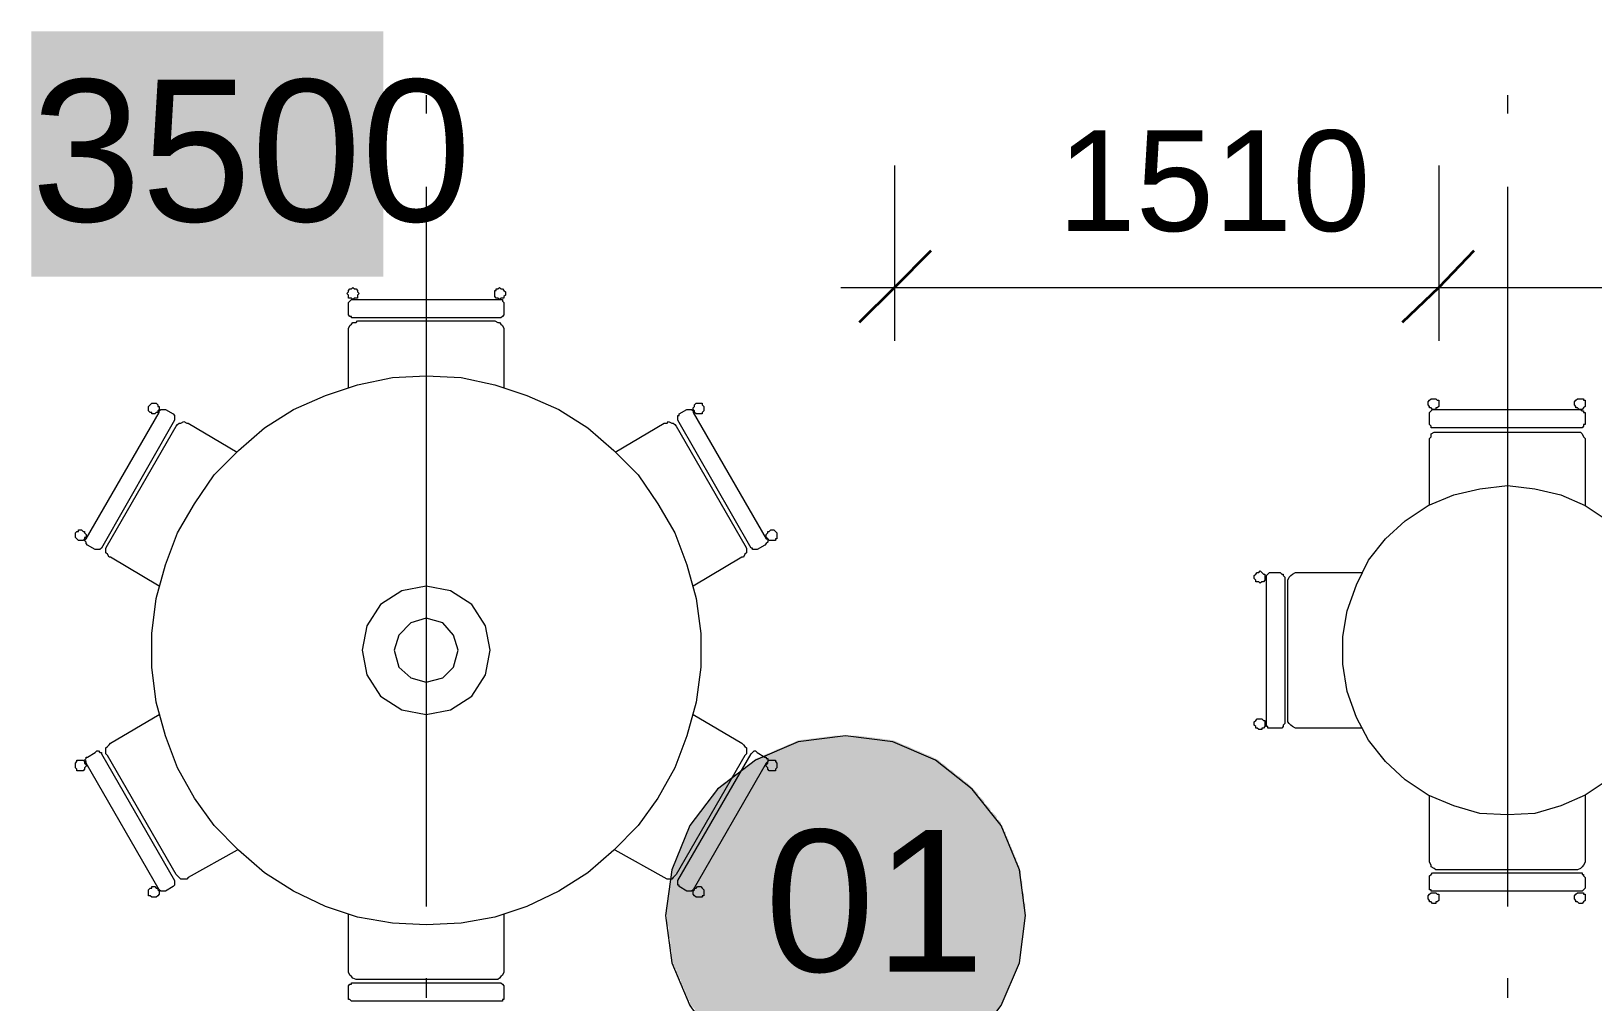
# Model space of a CAD drawing. Header units: millimetres. Extents: x -6983 to 114033, y -5968 to 36007.
# Drawn here: x 16048 to 20381, y 12495 to 15189 of the extents above; entities that cross this region are included whole.
import ezdxf

# ---------------------------------------------------------------- set-up
doc = ezdxf.new("R2010")
doc.units = ezdxf.units.MM
doc.layers.add('PDF _Геометрия', color=7, linetype='Continuous')
doc.layers.add('PDF _Текст', color=7, linetype='Continuous')
doc.layers.add('PDF _Сплошная заливка', color=7, linetype='Continuous', true_color=0xffffff)
doc.styles.add('PDF Arial', font='arial.ttf')

msp = doc.modelspace()

# ---------------------------------------------------------------- hatches: boundary and pattern name
at = {"layer": 'PDF _Сплошная заливка', "transparency": 33554559}
for points in [[(16047.9, 15188.5), (16047.9, 14507.3), (17025.3, 14507.3), (17025.3, 15188.5)], [(18409, 13225.2), (18341.3, 13233.7), (18277.8, 13233.7), (18176.2, 13221), (18159.3, 13212.5), (18146.6, 13208.3), (18129.7, 13199.8), (18117, 13195.6), (18100.1, 13187.1), (18087.4, 13182.9), (18070.5, 13174.4), (18057.8, 13170.2), (18045.1, 13157.5), (18036.6, 13153.3), (18028.1, 13144.8), (18019.7, 13140.6), (18011.2, 13132.1), (18002.8, 13127.9), (17994.3, 13119.4), (17985.8, 13115.2), (17977.4, 13106.7), (17968.9, 13102.5), (17960.4, 13094), (17952, 13089.8), (17947.7, 13081.3), (17939.3, 13072.9), (17935.1, 13064.4), (17926.6, 13056), (17922.4, 13047.5), (17913.9, 13039), (17909.7, 13030.6), (17901.2, 13022.1), (17897, 13013.6), (17888.5, 13005.2), (17884.3, 12996.7), (17875.8, 12988.3), (17871.6, 12975.6), (17867.4, 12967.1), (17863.1, 12954.4), (17858.9, 12945.9), (17854.7, 12933.2), (17846.2, 12916.3), (17842, 12903.6), (17837.7, 12895.2), (17833.5, 12882.5), (17825, 12865.5), (17820.8, 12831.7), (17816.6, 12802.1), (17812.3, 12768.2), (17808.1, 12738.6), (17812.3, 12734.4), (17812.3, 12704.8), (17816.6, 12704.8), (17816.6, 12670.9), (17820.8, 12670.9), (17820.8, 12637.1), (17825, 12637.1), (17825, 12603.2), (17829.3, 12603.2), (17829.3, 12594.7), (17833.5, 12594.7), (17833.5, 12586.3), (17837.7, 12586.3), (17837.7, 12573.6), (17842, 12573.6), (17842, 12565.1), (17846.2, 12565.1), (17846.2, 12556.7), (17850.4, 12556.7), (17850.4, 12544), (17854.7, 12544), (17854.7, 12535.5), (17858.9, 12535.5), (17858.9, 12527), (17863.1, 12527), (17863.1, 12514.3), (17867.4, 12514.3), (17867.4, 12505.9), (17871.6, 12505.9), (17871.6, 12497.4), (17875.8, 12497.4), (17875.8, 12484.7), (17880, 12484.7), (17888.5, 12476.3), (17888.5, 12467.8), (17892.7, 12467.8), (17901.2, 12459.3), (17901.2, 12450.9), (17905.4, 12450.9), (17909.7, 12446.6), (17909.7, 12438.2), (17913.9, 12438.2), (17922.4, 12429.7), (17922.4, 12421.3), (17926.6, 12421.3), (17930.8, 12417), (17930.8, 12408.6), (17935.1, 12408.6), (17943.5, 12400.1), (17943.5, 12391.6), (17947.7, 12391.6), (17952, 12387.4), (17952, 12378.9), (17960.4, 12378.9), (17968.9, 12370.5), (17977.4, 12366.3), (17985.8, 12357.8), (17994.3, 12353.6), (18002.8, 12345.1), (18011.2, 12340.9), (18019.7, 12332.4), (18028.1, 12328.2), (18036.6, 12319.7), (18045.1, 12315.5), (18057.8, 12302.8), (18083.1, 12294.3), (18091.6, 12290.1), (18104.3, 12285.9), (18112.8, 12281.6), (18125.5, 12277.4), (18133.9, 12273.2), (18146.6, 12268.9), (18155.1, 12264.7), (18167.8, 12260.5), (18176.2, 12256.2), (18277.8, 12243.5), (18341.3, 12239.3), (18341.3, 12243.5), (18409, 12252), (18438.6, 12256.2), (18464, 12264.7), (18472.4, 12268.9), (18485.1, 12273.2), (18493.6, 12277.4), (18506.3, 12281.6), (18514.7, 12285.9), (18527.4, 12290.1), (18535.9, 12294.3), (18548.6, 12298.6), (18565.5, 12307), (18574, 12315.5), (18582.4, 12319.7), (18595.1, 12332.4), (18603.6, 12336.6), (18616.3, 12349.3), (18624.8, 12353.6), (18637.5, 12366.3), (18645.9, 12370.5), (18671.3, 12395.9), (18675.5, 12404.3), (18684, 12412.8), (18688.2, 12421.3), (18696.7, 12429.7), (18700.9, 12438.2), (18709.4, 12446.6), (18713.6, 12455.1), (18722.1, 12463.6), (18726.3, 12472), (18734.8, 12480.5), (18747.5, 12505.9), (18751.7, 12518.6), (18760.2, 12535.5), (18764.4, 12548.2), (18772.9, 12565.1), (18777.1, 12577.8), (18785.5, 12594.7), (18789.8, 12607.4), (18794, 12637.1), (18802.5, 12704.8), (18806.7, 12768.2), (18802.5, 12768.2), (18802.5, 12797.8), (18798.2, 12797.8), (18798.2, 12831.7), (18794, 12831.7), (18794, 12861.3), (18789.8, 12861.3), (18789.8, 12874), (18785.5, 12874), (18785.5, 12882.5), (18781.3, 12882.5), (18781.3, 12895.2), (18777.1, 12895.2), (18777.1, 12903.6), (18772.9, 12903.6), (18772.9, 12916.3), (18768.6, 12916.3), (18768.6, 12924.8), (18764.4, 12924.8), (18764.4, 12933.2), (18760.2, 12933.2), (18760.2, 12945.9), (18755.9, 12945.9), (18755.9, 12954.4), (18751.7, 12954.4), (18751.7, 12967.1), (18747.5, 12967.1), (18747.5, 12975.6), (18743.2, 12975.6), (18743.2, 12984), (18739, 12984), (18739, 12992.5), (18730.5, 13000.9), (18726.3, 13000.9), (18726.3, 13009.4), (18713.6, 13022.1), (18709.4, 13022.1), (18709.4, 13030.6), (18696.7, 13043.3), (18692.5, 13043.3), (18692.5, 13051.7), (18679.8, 13064.4), (18675.5, 13064.4), (18675.5, 13072.9), (18645.9, 13102.5), (18637.5, 13106.7), (18624.8, 13119.4), (18616.3, 13123.7), (18603.6, 13136.4), (18595.1, 13140.6), (18582.4, 13153.3), (18574, 13157.5), (18565.5, 13166), (18540.1, 13178.7), (18527.4, 13182.9), (18510.5, 13191.4), (18497.8, 13195.6), (18480.9, 13204.1), (18468.2, 13208.3), (18451.3, 13216.7), (18438.6, 13221)], [(18083.1, 13106.7), (18083.1, 12425.5), (18506.3, 12425.5), (18506.3, 13106.7)]]:
    msp.add_hatch(color=256, dxfattribs=at).paths.add_polyline_path(points)

# ---------------------------------------------------------------- linework, layer by layer
at = {"layer": 'PDF _Геометрия', "lineweight": 20}
for points in [[(17143.8, 15010.8), (17143.8, 14960)], [(20143.8, 15010.8), (20143.8, 14960)], [(17143.8, 14756.9), (17143.8, 12759.8)], [(20143.8, 14756.9), (20143.8, 12759.8)], [(17143.8, 12560.9), (17143.8, 12505.9)], [(20143.8, 12560.9), (20143.8, 12505.9)]]:
    msp.add_lwpolyline(points, dxfattribs=at)
at = {"layer": 'PDF _Геометрия', "lineweight": 9}
for points in [[(18442.8, 14816.2), (18442.8, 14477.7), (18442.8, 14329.6)], [(19953.4, 14816.2), (19953.4, 14477.7), (19953.4, 14329.6)], [(18294.7, 14477.7), (19953.4, 14477.7), (23930.8, 14477.7), (25441.4, 14477.7), (26190.3, 14477.7)], [(16928, 14469.2), (16928, 14469.2)], [(16928, 14435.4), (16928, 14435.4)], [(16936.5, 14443.8), (16936.5, 14443.8)], [(16953.4, 14469.2), (16953.4, 14469.2)], [(17338.4, 14448.1), (17338.4, 14448.1)], [(17359.6, 14469.2), (17359.6, 14469.2)], [(17359.6, 14435.4), (17359.6, 14435.4)], [(16928, 14401.5), (16928, 14401.5)], [(17355.4, 14397.3), (17355.4, 14397.3)], [(17359.6, 14401.5), (17359.6, 14401.5)], [(16928, 14198.4), (16928, 14359.2), (16928, 14363.4), (16932.2, 14371.9), (16936.5, 14376.1), (16940.7, 14380.4), (16949.2, 14380.4), (16953.4, 14384.6), (17334.2, 14384.6), (17342.7, 14380.4), (17346.9, 14380.4), (17351.1, 14376.1), (17355.4, 14371.9), (17359.6, 14363.4), (17359.6, 14359.2), (17359.6, 14198.4)], [(19944.9, 14168.8), (19944.9, 14168.8)], [(16373.7, 14147.6), (16373.7, 14147.6)], [(16382.2, 14156.1), (16382.2, 14156.1)], [(16411.8, 14139.2), (16411.8, 14139.2)], [(17880, 14139.2), (17880, 14139.2)], [(17884.3, 14143.4), (17884.3, 14143.4)], [(17913.9, 14143.4), (17913.9, 14143.4)], [(19928, 14164.6), (19928, 14164.6)], [(19928, 14130.7), (19928, 14130.7)], [(19932.2, 14134.9), (19932.2, 14134.9)], [(20334.2, 14164.6), (20334.2, 14164.6)], [(20346.9, 14139.2), (20346.9, 14139.2)], [(20355.4, 14143.4), (20355.4, 14143.4)], [(16403.3, 13648.3), (16267.9, 13728.7), (16263.7, 13728.7), (16259.5, 13737.2), (16255.2, 13741.4), (16255.2, 13749.9), (16255.2, 13754.1), (16259.5, 13762.6), (16449.9, 14092.6), (16454.1, 14096.9), (16458.3, 14101.1), (16462.6, 14101.1), (16471, 14105.3), (16479.5, 14101.1), (16483.7, 14101.1), (16619.1, 14020.7)], [(16445.6, 14122.2), (16445.6, 14122.2)], [(16445.6, 14109.6), (16445.6, 14109.6)], [(17668.5, 14020.7), (17803.9, 14101.1), (17812.3, 14101.1), (17816.6, 14105.3), (17825, 14101.1), (17829.3, 14101.1), (17833.5, 14096.9), (17837.7, 14092.6), (18028.1, 13762.6), (18032.4, 13754.1), (18032.4, 13749.9), (18032.4, 13741.4), (18028.1, 13737.2), (18023.9, 13728.7), (18019.7, 13728.7), (17884.3, 13648.3)], [(17842, 14109.6), (17842, 14109.6)], [(19928, 14096.9), (19928, 14096.9)], [(20346.9, 14088.4), (20346.9, 14088.4)], [(19928, 13872.6), (19928, 14050.3), (19928, 14058.8), (19932.2, 14063), (19932.2, 14071.5), (19940.7, 14075.7), (19944.9, 14075.7), (19953.4, 14075.7), (20334.2, 14075.7), (20338.4, 14075.7), (20346.9, 14075.7), (20351.1, 14071.5), (20355.4, 14063), (20359.6, 14058.8), (20359.6, 14050.3), (20359.6, 13872.6)], [(20423.1, 13111), (20359.6, 13068.7), (20291.9, 13039), (20220, 13017.9), (20143.8, 13013.6), (20067.6, 13017.9), (19995.7, 13039), (19923.8, 13068.7), (19860.3, 13111), (19805.3, 13161.7), (19758.7, 13221), (19724.9, 13284.4), (19699.5, 13356.4), (19686.8, 13432.5), (19686.8, 13508.7), (19699.5, 13580.6), (19724.9, 13652.6), (19758.7, 13720.3), (19805.3, 13779.5), (19860.3, 13830.3), (19923.8, 13872.6), (19995.7, 13902.2), (20067.6, 13919.1), (20143.8, 13927.6), (20220, 13919.1), (20291.9, 13902.2), (20359.6, 13872.6), (20423.1, 13830.3)], [(16170.6, 13783.7), (16170.6, 13783.7)], [(16200.2, 13779.5), (16200.2, 13779.5)], [(18091.6, 13779.5), (18091.6, 13779.5)], [(18112.8, 13800.7), (18112.8, 13800.7)], [(16179.1, 13775.3), (16179.1, 13775.3)], [(16200.2, 13766.8), (16200.2, 13766.8)], [(16229.8, 13749.9), (16229.8, 13749.9)], [(16242.5, 13754.1), (16242.5, 13754.1)], [(18057.8, 13749.9), (18057.8, 13749.9)], [(18087.4, 13766.8), (18087.4, 13766.8)], [(19445.6, 13682.2), (19445.6, 13682.2)], [(19462.6, 13686.4), (19462.6, 13686.4)], [(19462.6, 13661), (19462.6, 13661)], [(19475.3, 13678), (19475.3, 13678)], [(19479.5, 13682.2), (19479.5, 13682.2)], [(19513.3, 13686.4), (19513.3, 13686.4)], [(19521.8, 13678), (19521.8, 13678)], [(19741.8, 13254.8), (19559.9, 13254.8), (19555.6, 13254.8), (19547.2, 13259.1), (19543, 13263.3), (19538.7, 13267.5), (19534.5, 13271.8), (19534.5, 13280.2), (19534.5, 13661), (19534.5, 13665.3), (19538.7, 13673.7), (19543, 13678), (19547.2, 13682.2), (19555.6, 13686.4), (19559.9, 13686.4), (19741.8, 13686.4)], [(16619.1, 12916.3), (16483.7, 12840.2), (16479.5, 12835.9), (16471, 12835.9), (16462.6, 12835.9), (16458.3, 12840.2), (16454.1, 12844.4), (16449.9, 12848.6), (16259.5, 13178.7), (16255.2, 13182.9), (16255.2, 13191.4), (16255.2, 13199.8), (16259.5, 13204.1), (16263.7, 13208.3), (16267.9, 13212.5), (16403.3, 13292.9)], [(17884.3, 13292.9), (18019.7, 13212.5), (18023.9, 13208.3), (18028.1, 13204.1), (18032.4, 13199.8), (18032.4, 13191.4), (18032.4, 13182.9), (18028.1, 13178.7), (17837.7, 12848.6), (17833.5, 12844.4), (17829.3, 12840.2), (17825, 12835.9), (17816.6, 12835.9), (17812.3, 12835.9), (17803.9, 12840.2), (17668.5, 12916.3)], [(19445.6, 13276), (19445.6, 13276)], [(19462.6, 13280.2), (19462.6, 13280.2)], [(19521.8, 13259.1), (19521.8, 13259.1)], [(19513.3, 13254.8), (19513.3, 13254.8)], [(16229.8, 13191.4), (16229.8, 13191.4)], [(18049.3, 13187.1), (18049.3, 13187.1)], [(18057.8, 13191.4), (18057.8, 13191.4)], [(16170.6, 13149), (16170.6, 13149)], [(16200.2, 13170.2), (16200.2, 13170.2)], [(16200.2, 13149), (16200.2, 13149)], [(18087.4, 13149), (18087.4, 13149)], [(18117, 13149), (18117, 13149)], [(20359.6, 13068.7), (20359.6, 12886.7), (20359.6, 12882.5), (20355.4, 12874), (20351.1, 12869.8), (20346.9, 12865.5), (20338.4, 12861.3), (20334.2, 12861.3), (19953.4, 12861.3), (19944.9, 12861.3), (19940.7, 12865.5), (19932.2, 12869.8), (19932.2, 12874), (19928, 12882.5), (19928, 12886.7), (19928, 13068.7)], [(16445.6, 12827.5), (16445.6, 12827.5)], [(17842, 12827.5), (17842, 12827.5)], [(19928, 12840.2), (19928, 12840.2)], [(19932.2, 12848.6), (19932.2, 12848.6)], [(20359.6, 12840.2), (20359.6, 12840.2)], [(16382.2, 12785.2), (16382.2, 12785.2)], [(16399.1, 12789.4), (16399.1, 12789.4)], [(16403.3, 12806.3), (16403.3, 12806.3)], [(16411.8, 12802.1), (16411.8, 12802.1)], [(16445.6, 12819), (16445.6, 12819)], [(17880, 12802.1), (17880, 12802.1)], [(17884.3, 12806.3), (17884.3, 12806.3)], [(17888.5, 12789.4), (17888.5, 12789.4)], [(17909.7, 12810.5), (17909.7, 12810.5)], [(19928, 12793.6), (19928, 12793.6)], [(19944.9, 12797.8), (19944.9, 12797.8)], [(20334.2, 12793.6), (20334.2, 12793.6)], [(20351.1, 12802.1), (20351.1, 12802.1)], [(20355.4, 12806.3), (20355.4, 12806.3)], [(20355.4, 12772.5), (20355.4, 12772.5)], [(17359.6, 12738.6), (17359.6, 12582), (17359.6, 12577.8), (17355.4, 12569.4), (17351.1, 12565.1), (17346.9, 12560.9), (17342.7, 12556.7), (17334.2, 12556.7), (16953.4, 12556.7), (16949.2, 12556.7), (16940.7, 12560.9), (16936.5, 12565.1), (16932.2, 12569.4), (16928, 12577.8), (16928, 12582), (16928, 12738.6)], [(16928, 12535.5), (16928, 12535.5)], [(17355.4, 12544), (17355.4, 12544)], [(17359.6, 12535.5), (17359.6, 12535.5)], [(16936.5, 12497.4), (16936.5, 12497.4)]]:
    msp.add_lwpolyline(points, dxfattribs=at)
at = {"layer": 'PDF _Геометрия', "lineweight": 35}
for points in [[(18544.4, 14579.2), (18442.8, 14477.7), (18345.5, 14380.4)], [(20050.7, 14579.2), (19953.4, 14477.7), (19851.8, 14380.4)]]:
    msp.add_lwpolyline(points, dxfattribs=at)
at = {"layer": 'PDF _Геометрия', "lineweight": 9}
for points in [[(16957.6, 14460.8), (16953.4, 14456.5), (16953.4, 14452.3), (16953.4, 14448.1), (16949.2, 14448.1), (16944.9, 14448.1), (16940.7, 14443.8), (16936.5, 14448.1), (16932.2, 14448.1), (16928, 14448.1), (16928, 14452.3), (16928, 14456.5), (16923.8, 14460.8), (16928, 14465), (16928, 14469.2), (16932.2, 14473.4), (16936.5, 14473.4), (16940.7, 14477.7), (16944.9, 14473.4), (16949.2, 14473.4), (16953.4, 14469.2), (16953.4, 14465)], [(17334.2, 14460.8), (17334.2, 14465), (17334.2, 14469.2), (17338.4, 14469.2), (17338.4, 14473.4), (17342.7, 14473.4), (17346.9, 14477.7), (17351.1, 14473.4), (17355.4, 14473.4), (17359.6, 14469.2), (17363.8, 14465), (17363.8, 14460.8), (17363.8, 14456.5), (17359.6, 14452.3), (17359.6, 14448.1), (17355.4, 14448.1), (17351.1, 14448.1), (17346.9, 14443.8), (17342.7, 14448.1), (17338.4, 14448.1), (17334.2, 14452.3), (17334.2, 14456.5)], [(17359.6, 14435.4), (17359.6, 14431.1), (17359.6, 14405.7), (17359.6, 14401.5), (17355.4, 14397.3), (17351.1, 14393.1), (17346.9, 14393.1), (16940.7, 14393.1), (16936.5, 14393.1), (16936.5, 14397.3), (16932.2, 14397.3), (16928, 14401.5), (16928, 14405.7), (16928, 14431.1), (16928, 14435.4), (16932.2, 14439.6), (16936.5, 14443.8), (16940.7, 14443.8), (17346.9, 14443.8), (17351.1, 14443.8), (17355.4, 14443.8), (17355.4, 14439.6)], [(17143.8, 14232.3), (17241.1, 14228), (17334.2, 14206.9), (17423.1, 14177.3), (17511.9, 14139.2), (17592.3, 14088.4), (17664.2, 14024.9), (17732, 13957.2), (17787, 13876.8), (17833.5, 13796.4), (17867.4, 13707.6), (17892.7, 13614.5), (17905.4, 13517.2), (17905.4, 13424.1), (17892.7, 13326.8), (17867.4, 13233.7), (17833.5, 13144.8), (17787, 13060.2), (17732, 12984), (17664.2, 12916.3), (17592.3, 12852.9), (17511.9, 12802.1), (17423.1, 12759.8), (17334.2, 12730.1), (17241.1, 12713.2), (17143.8, 12709), (17050.7, 12713.2), (16953.4, 12730.1), (16864.5, 12759.8), (16775.7, 12802.1), (16695.3, 12852.9), (16623.3, 12916.3), (16555.6, 12984), (16500.6, 13060.2), (16454.1, 13144.8), (16420.2, 13233.7), (16394.9, 13326.8), (16382.2, 13424.1), (16382.2, 13517.2), (16394.9, 13614.5), (16420.2, 13707.6), (16454.1, 13796.4), (16500.6, 13876.8), (16555.6, 13957.2), (16623.3, 14024.9), (16695.3, 14088.4), (16775.7, 14139.2), (16864.5, 14177.3), (16953.4, 14206.9), (17050.7, 14228)], [(19940.7, 14088.4), (19936.5, 14088.4), (19932.2, 14088.4), (19932.2, 14092.6), (19928, 14096.9), (19928, 14101.1), (19928, 14126.5), (19928, 14130.7), (19932.2, 14134.9), (19936.5, 14139.2), (19932.2, 14143.4), (19928, 14143.4), (19928, 14147.6), (19923.8, 14151.9), (19923.8, 14156.1), (19923.8, 14160.3), (19928, 14164.6), (19932.2, 14168.8), (19936.5, 14168.8), (19940.7, 14168.8), (19944.9, 14168.8), (19949.2, 14164.6), (19953.4, 14164.6), (19953.4, 14160.3), (19953.4, 14156.1), (19953.4, 14151.9), (19953.4, 14147.6), (19949.2, 14143.4), (19944.9, 14143.4), (19944.9, 14139.2), (19940.7, 14139.2), (20346.9, 14139.2), (20351.1, 14134.9), (20355.4, 14134.9), (20355.4, 14130.7), (20359.6, 14130.7), (20359.6, 14126.5), (20359.6, 14101.1), (20359.6, 14096.9), (20355.4, 14096.9), (20355.4, 14092.6), (20351.1, 14088.4), (20346.9, 14088.4)], [(20330, 14156.1), (20330, 14160.3), (20334.2, 14164.6), (20338.4, 14168.8), (20342.7, 14168.8), (20346.9, 14168.8), (20351.1, 14168.8), (20355.4, 14168.8), (20355.4, 14164.6), (20359.6, 14164.6), (20359.6, 14160.3), (20359.6, 14156.1), (20359.6, 14151.9), (20359.6, 14147.6), (20355.4, 14143.4), (20351.1, 14139.2), (20346.9, 14139.2), (20342.7, 14139.2), (20338.4, 14143.4), (20334.2, 14143.4), (20334.2, 14147.6), (20330, 14151.9)], [(16416, 14139.2), (16420.2, 14139.2), (16441.4, 14126.5), (16445.6, 14122.2), (16445.6, 14118), (16445.6, 14113.8), (16445.6, 14109.6), (16242.5, 13754.1), (16238.3, 13749.9), (16234.1, 13749.9), (16229.8, 13749.9), (16225.6, 13749.9), (16204.4, 13762.6), (16200.2, 13766.8), (16200.2, 13771), (16196, 13775.3), (16200.2, 13779.5), (16403.3, 14130.7), (16403.3, 14134.9), (16407.6, 14139.2), (16411.8, 14139.2)], [(16382.2, 14130.7), (16377.9, 14130.7), (16373.7, 14134.9), (16373.7, 14139.2), (16373.7, 14143.4), (16373.7, 14147.6), (16377.9, 14151.9), (16382.2, 14156.1), (16386.4, 14156.1), (16390.6, 14156.1), (16394.9, 14156.1), (16399.1, 14151.9), (16399.1, 14147.6), (16403.3, 14147.6), (16403.3, 14143.4), (16403.3, 14139.2), (16399.1, 14134.9), (16399.1, 14130.7), (16394.9, 14130.7), (16390.6, 14126.5), (16386.4, 14126.5), (16382.2, 14126.5)], [(18083.1, 13762.6), (18062, 13749.9), (18057.8, 13749.9), (18053.5, 13749.9), (18049.3, 13749.9), (18049.3, 13754.1), (18045.1, 13754.1), (17842, 14109.6), (17842, 14113.8), (17842, 14118), (17842, 14122.2), (17846.2, 14122.2), (17846.2, 14126.5), (17867.4, 14139.2), (17871.6, 14139.2), (17875.8, 14139.2), (17880, 14139.2), (17884.3, 14134.9), (17884.3, 14130.7), (18087.4, 13779.5), (18091.6, 13779.5), (18091.6, 13775.3), (18091.6, 13771), (18087.4, 13766.8)], [(17909.7, 14126.5), (17905.4, 14126.5), (17901.2, 14126.5), (17897, 14126.5), (17892.7, 14126.5), (17888.5, 14130.7), (17888.5, 14134.9), (17884.3, 14139.2), (17884.3, 14143.4), (17888.5, 14147.6), (17888.5, 14151.9), (17892.7, 14156.1), (17897, 14156.1), (17901.2, 14156.1), (17905.4, 14156.1), (17909.7, 14156.1), (17909.7, 14151.9), (17913.9, 14147.6), (17913.9, 14143.4), (17913.9, 14139.2), (17913.9, 14134.9), (17909.7, 14130.7)], [(19936.5, 14139.2), (19940.7, 14139.2)], [(16191.8, 13800.7), (16196, 13800.7), (16196, 13796.4), (16200.2, 13792.2), (16200.2, 13788), (16200.2, 13783.7), (16196, 13783.7), (16196, 13779.5), (16191.8, 13775.3), (16187.5, 13775.3), (16183.3, 13775.3), (16179.1, 13775.3), (16174.8, 13779.5), (16170.6, 13783.7), (16170.6, 13788), (16170.6, 13792.2), (16170.6, 13796.4), (16174.8, 13800.7), (16179.1, 13800.7), (16179.1, 13804.9), (16183.3, 13804.9), (16187.5, 13804.9)], [(18095.8, 13800.7), (18100.1, 13804.9), (18104.3, 13804.9), (18108.5, 13804.9), (18112.8, 13800.7), (18117, 13796.4), (18117, 13792.2), (18117, 13788), (18117, 13783.7), (18117, 13779.5), (18112.8, 13779.5), (18112.8, 13775.3), (18108.5, 13775.3), (18104.3, 13775.3), (18100.1, 13775.3), (18095.8, 13775.3), (18091.6, 13779.5), (18087.4, 13783.7), (18087.4, 13788), (18087.4, 13792.2), (18091.6, 13796.4), (18091.6, 13800.7)], [(19458.3, 13656.8), (19454.1, 13661), (19449.9, 13661), (19445.6, 13661), (19445.6, 13665.3), (19441.4, 13669.5), (19441.4, 13673.7), (19441.4, 13678), (19445.6, 13682.2), (19449.9, 13686.4), (19454.1, 13686.4), (19458.3, 13690.7), (19462.6, 13686.4), (19466.8, 13682.2), (19471, 13682.2), (19471, 13678), (19471, 13673.7), (19471, 13669.5), (19471, 13665.3), (19466.8, 13661), (19462.6, 13661)], [(19483.7, 13686.4), (19487.9, 13686.4), (19513.3, 13686.4), (19517.6, 13682.2), (19521.8, 13682.2), (19521.8, 13678), (19526, 13673.7), (19526, 13267.5), (19521.8, 13263.3), (19521.8, 13259.1), (19517.6, 13254.8), (19513.3, 13254.8), (19487.9, 13254.8), (19483.7, 13254.8), (19479.5, 13254.8), (19479.5, 13259.1), (19475.3, 13259.1), (19475.3, 13263.3), (19475.3, 13267.5), (19475.3, 13673.7), (19475.3, 13678), (19479.5, 13682.2)], [(16966.1, 13470.6), (16978.8, 13402.9), (17016.9, 13343.7), (17076.1, 13305.6), (17143.8, 13292.9), (17211.5, 13305.6), (17270.7, 13343.7), (17308.8, 13402.9), (17321.5, 13470.6), (17308.8, 13538.3), (17270.7, 13597.6), (17211.5, 13635.6), (17143.8, 13648.3), (17076.1, 13635.6), (17016.9, 13597.6), (16978.8, 13538.3)], [(17054.9, 13470.6), (17067.6, 13424.1), (17101.5, 13394.5), (17143.8, 13381.8), (17190.3, 13394.5), (17220, 13424.1), (17232.7, 13470.6), (17220, 13512.9), (17190.3, 13546.8), (17143.8, 13559.5), (17101.5, 13546.8), (17067.6, 13512.9)], [(19458.3, 13280.2), (19462.6, 13280.2), (19466.8, 13276), (19471, 13276), (19471, 13271.8), (19471, 13267.5), (19471, 13263.3), (19471, 13259.1), (19466.8, 13254.8), (19462.6, 13254.8), (19462.6, 13250.6), (19458.3, 13250.6), (19454.1, 13250.6), (19449.9, 13254.8), (19445.6, 13254.8), (19445.6, 13259.1), (19441.4, 13263.3), (19441.4, 13267.5), (19441.4, 13271.8), (19445.6, 13276), (19449.9, 13280.2), (19454.1, 13280.2)], [(17808.1, 12734.4), (17825, 12603.2), (17875.8, 12484.7), (17952, 12378.9), (18057.8, 12298.6), (18176.2, 12252), (18307.4, 12235.1), (18438.6, 12252), (18557.1, 12298.6), (18658.6, 12378.9), (18739, 12484.7), (18789.8, 12603.2), (18806.7, 12734.4), (18789.8, 12861.3), (18739, 12984), (18658.6, 13085.6), (18557.1, 13166), (18438.6, 13216.7), (18307.4, 13233.7), (18176.2, 13216.7), (18057.8, 13166), (17952, 13085.6), (17875.8, 12984), (17825, 12861.3)], [(16204.4, 13174.4), (16225.6, 13187.1), (16229.8, 13191.4), (16234.1, 13191.4), (16238.3, 13187.1), (16242.5, 13187.1), (16242.5, 13182.9), (16445.6, 12831.7), (16445.6, 12827.5), (16445.6, 12823.2), (16445.6, 12819), (16441.4, 12814.8), (16420.2, 12802.1), (16416, 12802.1), (16411.8, 12802.1), (16407.6, 12802.1), (16403.3, 12806.3), (16200.2, 13157.5), (16200.2, 13161.7), (16196, 13166), (16200.2, 13170.2), (16200.2, 13174.4)], [(18045.1, 13182.9), (18049.3, 13187.1), (18053.5, 13191.4), (18057.8, 13191.4), (18062, 13187.1), (18083.1, 13174.4), (18087.4, 13174.4), (18087.4, 13170.2), (18091.6, 13170.2), (18091.6, 13166), (18091.6, 13161.7), (18095.8, 13166), (18100.1, 13166), (18104.3, 13166), (18108.5, 13166), (18112.8, 13166), (18112.8, 13161.7), (18117, 13157.5), (18117, 13153.3), (18117, 13149), (18117, 13144.8), (18112.8, 13140.6), (18112.8, 13136.4), (18108.5, 13136.4), (18104.3, 13136.4), (18100.1, 13136.4), (18095.8, 13136.4), (18091.6, 13140.6), (18091.6, 13144.8), (18087.4, 13149), (18087.4, 13153.3), (18091.6, 13157.5), (18091.6, 13161.7), (18087.4, 13157.5), (17884.3, 12806.3), (17880, 12802.1), (17875.8, 12802.1), (17871.6, 12802.1), (17867.4, 12802.1), (17846.2, 12814.8), (17846.2, 12819), (17842, 12819), (17842, 12823.2), (17842, 12827.5), (17842, 12831.7)], [(16191.8, 13136.4), (16187.5, 13136.4), (16183.3, 13136.4), (16179.1, 13136.4), (16174.8, 13136.4), (16174.8, 13140.6), (16170.6, 13144.8), (16170.6, 13149), (16170.6, 13153.3), (16170.6, 13157.5), (16174.8, 13161.7), (16174.8, 13166), (16179.1, 13166), (16183.3, 13166), (16187.5, 13166), (16191.8, 13166), (16196, 13161.7), (16196, 13157.5), (16200.2, 13153.3), (16200.2, 13149), (16196, 13144.8), (16196, 13140.6)], [(19928, 12810.5), (19928, 12814.8), (19928, 12840.2), (19928, 12844.4), (19932.2, 12848.6), (19936.5, 12852.9), (19940.7, 12852.9), (20346.9, 12852.9), (20351.1, 12852.9), (20351.1, 12848.6), (20355.4, 12848.6), (20355.4, 12844.4), (20359.6, 12840.2), (20359.6, 12814.8), (20359.6, 12810.5), (20355.4, 12806.3), (20351.1, 12802.1), (20346.9, 12802.1), (19940.7, 12802.1), (19936.5, 12802.1), (19932.2, 12802.1), (19932.2, 12806.3), (19928, 12806.3)], [(16382.2, 12810.5), (16382.2, 12814.8), (16386.4, 12814.8), (16390.6, 12814.8), (16394.9, 12810.5), (16399.1, 12810.5), (16399.1, 12806.3), (16403.3, 12802.1), (16403.3, 12797.8), (16403.3, 12793.6), (16399.1, 12789.4), (16394.9, 12785.2), (16390.6, 12785.2), (16386.4, 12785.2), (16382.2, 12785.2), (16377.9, 12789.4), (16373.7, 12789.4), (16373.7, 12793.6), (16373.7, 12797.8), (16373.7, 12802.1), (16373.7, 12806.3), (16377.9, 12810.5)], [(17909.7, 12810.5), (17913.9, 12806.3), (17913.9, 12802.1), (17913.9, 12797.8), (17913.9, 12793.6), (17913.9, 12789.4), (17909.7, 12789.4), (17909.7, 12785.2), (17905.4, 12785.2), (17901.2, 12785.2), (17897, 12785.2), (17892.7, 12785.2), (17888.5, 12789.4), (17884.3, 12793.6), (17884.3, 12797.8), (17884.3, 12802.1), (17888.5, 12806.3), (17888.5, 12810.5), (17892.7, 12810.5), (17897, 12814.8), (17901.2, 12814.8), (17905.4, 12814.8)], [(19953.4, 12785.2), (19953.4, 12780.9), (19953.4, 12776.7), (19949.2, 12772.5), (19944.9, 12772.5), (19944.9, 12768.2), (19940.7, 12768.2), (19936.5, 12768.2), (19932.2, 12772.5), (19928, 12772.5), (19928, 12776.7), (19923.8, 12780.9), (19923.8, 12785.2), (19923.8, 12789.4), (19928, 12793.6), (19932.2, 12797.8), (19936.5, 12797.8), (19940.7, 12797.8), (19944.9, 12797.8), (19949.2, 12793.6), (19953.4, 12793.6), (19953.4, 12789.4)], [(20330, 12785.2), (20330, 12789.4), (20334.2, 12793.6), (20338.4, 12797.8), (20342.7, 12797.8), (20346.9, 12797.8), (20351.1, 12797.8), (20355.4, 12797.8), (20355.4, 12793.6), (20359.6, 12793.6), (20359.6, 12789.4), (20359.6, 12785.2), (20359.6, 12780.9), (20359.6, 12776.7), (20355.4, 12772.5), (20351.1, 12768.2), (20346.9, 12768.2), (20342.7, 12768.2), (20338.4, 12772.5), (20334.2, 12772.5), (20334.2, 12776.7), (20330, 12780.9)], [(16928, 12510.1), (16928, 12535.5), (16928, 12539.7), (16932.2, 12544), (16936.5, 12544), (16936.5, 12548.2), (16940.7, 12548.2), (17346.9, 12548.2), (17351.1, 12548.2), (17355.4, 12544), (17359.6, 12539.7), (17359.6, 12535.5), (17359.6, 12510.1), (17359.6, 12505.9), (17359.6, 12501.7), (17355.4, 12501.7), (17355.4, 12497.4), (17351.1, 12497.4), (17346.9, 12497.4), (16940.7, 12497.4), (16936.5, 12497.4), (16932.2, 12501.7), (16928, 12501.7), (16928, 12505.9)]]:
    msp.add_lwpolyline(points, close=True, dxfattribs=at)

# ---------------------------------------------------------------- texts
at = {"layer": 'PDF _Текст', "attachment_point": 7, "style": 'PDF Arial'}
for s, insert, char_height in [('3500', (16047.9, 14655.4), 392.99), ('1510', (18895.6, 14630), 279.48), ('01', (18083.1, 12573.6), 392.99)]:
    msp.add_mtext(s, dxfattribs=dict(at, insert=insert, char_height=char_height))

doc.saveas('drawing.dxf')
